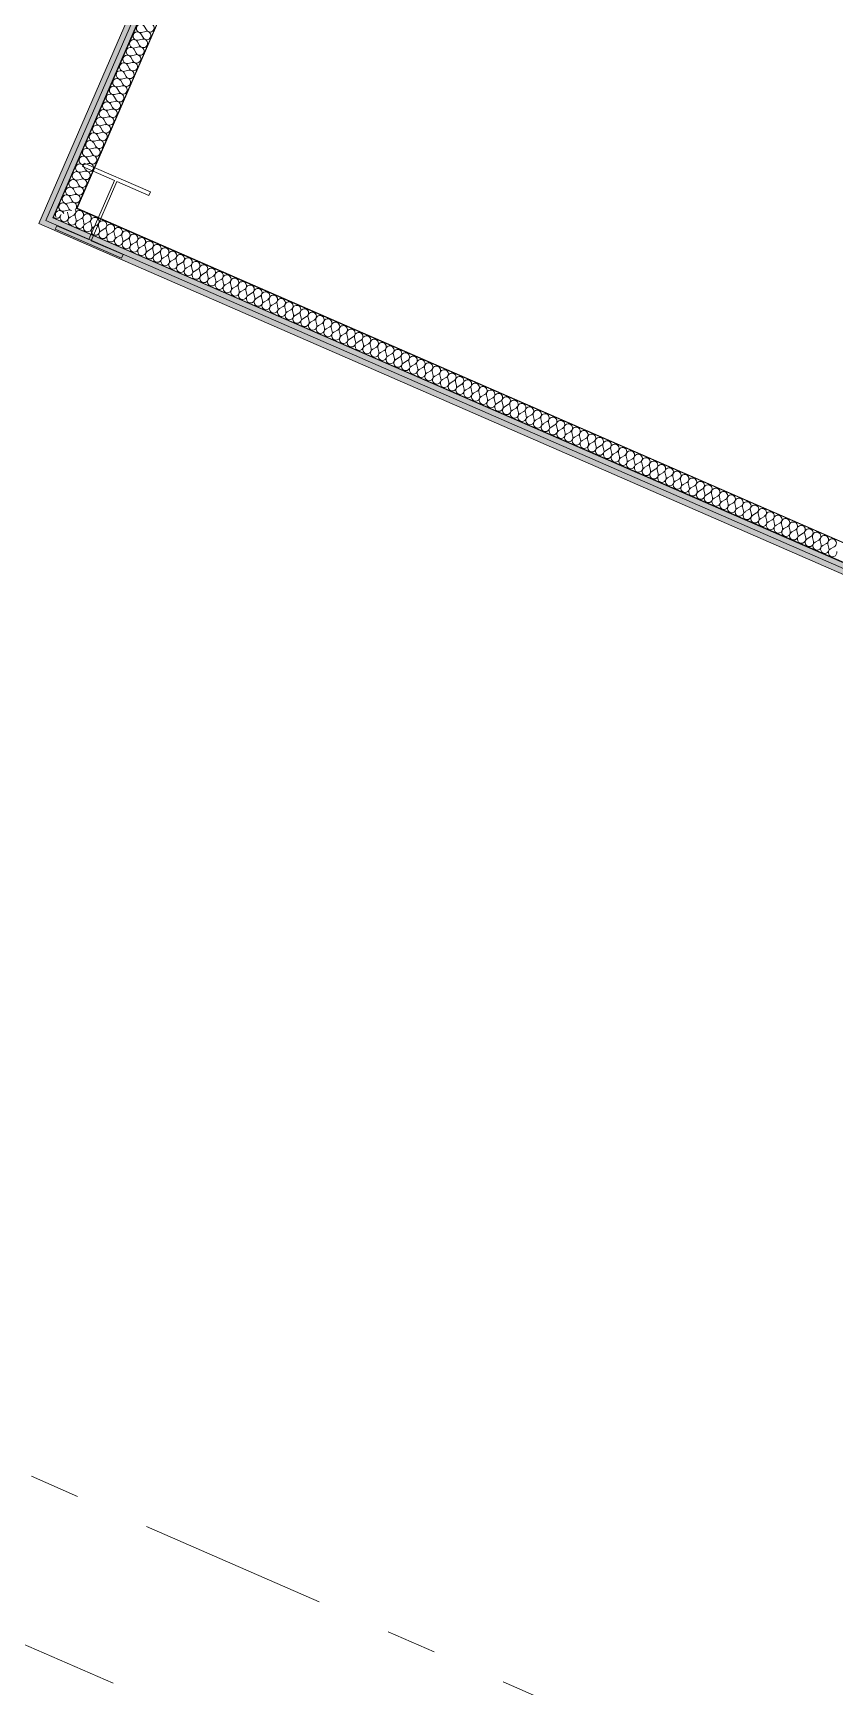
# Model space of a CAD drawing. Header units: millimetres. Extents: x -50172 to 90294, y -80883 to 25069.
# Drawn here: x -28836 to -26581, y -36254 to -31605 of the extents above; entities that cross this region are included whole.
import ezdxf
from ezdxf.enums import TextEntityAlignment as Align

# ---------------------------------------------------------------- set-up
doc = ezdxf.new("R2010")
doc.units = ezdxf.units.MM
doc.header["$MEASUREMENT"] = 0
doc.linetypes.add('Dashed', pattern=[564.444447, 282.222223, -282.222223])
doc.linetypes.add('Double Dashed', pattern=[1093.611073, 529.166651, -211.666656, 141.111112, -211.666656])
for name, color, linetype in [('A-25-M_Wall_Int', 7, 'Continuous'), ('COLUMN.IFC Import', 7, 'Continuous'), ('New_A-15-MG_Structural_Grid_Phase_2', 7, 'Continuous')]:
    doc.layers.add(name, color=color, linetype=linetype)
for name, color, linetype, lineweight in [('A-25-M_Wall_Int_Pen_No__1', 7, 'Continuous', 13), ('COLUMN.IFC Import_Pen_No__2', 8, 'Continuous', 15), ('New_A-95-P_Drawing_Pen_No__1', 7, 'Continuous', 13)]:
    doc.layers.add(name, color=color, linetype=linetype, lineweight=lineweight)
doc.layers.add('A-25-M_Wall_Int_Pen_No__107', color=7, linetype='Continuous', lineweight=15, true_color=0xa6a6a6)
doc.layers.add('New_A-15-MG_Structural_Grid_Phase_2_Pen_No__222', color=7, linetype='Continuous', lineweight=13, true_color=0x65af33)
doc.styles.add('GENERATED_STYLE_4', font='')
doc.styles.get('GENERATED_STYLE_4').set_extended_font_data('Swis721 BT')

# ---------------------------------------------------------------- blocks, each defined once
blk = doc.blocks.new('*X662')
at = {"layer": 'A-25-M_Wall_Int_Pen_No__107', "linetype": 'Continuous'}
for p, q in [((-28736.3, -32120.3), (-28739, -32108.7)), ((-28731.9, -32122.2), (-28721.5, -32116.3)), ((-28714.4, -32129.8), (-28717.2, -32118.2)), ((-28710.1, -32131.7), (-28699.7, -32125.8)), ((-28692.6, -32139.3), (-28695.3, -32127.7)), ((-28688.2, -32141.2), (-28677.9, -32135.3)), ((-28670.8, -32148.8), (-28673.5, -32137.2)), ((-28666.4, -32150.7), (-28656.1, -32144.9)), ((-28649, -32158.4), (-28651.7, -32146.8)), ((-28644.6, -32160.3), (-28634.2, -32154.4)), ((-28627.1, -32167.9), (-28629.9, -32156.3)), ((-28622.8, -32169.8), (-28612.4, -32163.9)), ((-28605.3, -32177.4), (-28608, -32165.8)), ((-28600.9, -32179.3), (-28590.6, -32173.4)), ((-28583.5, -32186.9), (-28586.2, -32175.3)), ((-28579.1, -32188.8), (-28568.8, -32182.9)), ((-28561.7, -32196.4), (-28564.4, -32184.8)), ((-28557.3, -32198.3), (-28546.9, -32192.4)), ((-28539.8, -32205.9), (-28542.6, -32194.4)), ((-28535.5, -32207.8), (-28525.1, -32202)), ((-28518, -32215.5), (-28520.7, -32203.9)), ((-28513.6, -32217.4), (-28503.3, -32211.5)), ((-28496.2, -32225), (-28498.9, -32213.4)), ((-28491.8, -32226.9), (-28481.5, -32221)), ((-28474.4, -32234.5), (-28477.1, -32222.9)), ((-28470, -32236.4), (-28459.6, -32230.5)), ((-28452.5, -32244), (-28455.3, -32232.4)), ((-28448.2, -32245.9), (-28437.8, -32240)), ((-28430.7, -32253.5), (-28433.4, -32241.9)), ((-28426.3, -32255.4), (-28416, -32249.5)), ((-28408.9, -32263), (-28411.6, -32251.5)), ((-28404.5, -32264.9), (-28394.2, -32259.1)), ((-28387.1, -32272.6), (-28389.8, -32261)), ((-28382.7, -32274.5), (-28372.3, -32268.6)), ((-28365.2, -32282.1), (-28368, -32270.5)), ((-28360.9, -32284), (-28350.5, -32278.1)), ((-28343.4, -32291.6), (-28346.1, -32280)), ((-28339, -32293.5), (-28328.7, -32287.6)), ((-28321.6, -32301.1), (-28324.3, -32289.5)), ((-28317.2, -32303), (-28306.9, -32297.1)), ((-28299.8, -32310.6), (-28302.5, -32299)), ((-28295.4, -32312.5), (-28285, -32306.6)), ((-28277.9, -32320.1), (-28280.7, -32308.6)), ((-28273.6, -32322), (-28263.2, -32316.2)), ((-28256.1, -32329.7), (-28258.9, -32318.1)), ((-28251.7, -32331.6), (-28241.4, -32325.7)), ((-28234.3, -32339.2), (-28237, -32327.6)), ((-28229.9, -32341.1), (-28219.6, -32335.2)), ((-28212.5, -32348.7), (-28215.2, -32337.1)), ((-28208.1, -32350.6), (-28197.7, -32344.7)), ((-28190.6, -32358.2), (-28193.4, -32346.6)), ((-28186.3, -32360.1), (-28175.9, -32354.2)), ((-28168.8, -32367.7), (-28171.6, -32356.1)), ((-28164.4, -32369.6), (-28154.1, -32363.7)), ((-28147, -32377.2), (-28149.7, -32365.7)), ((-28142.6, -32379.1), (-28132.3, -32373.3)), ((-28125.2, -32386.8), (-28127.9, -32375.2)), ((-28120.8, -32388.7), (-28110.4, -32382.8)), ((-28103.3, -32396.3), (-28106.1, -32384.7)), ((-28099, -32398.2), (-28088.6, -32392.3)), ((-28081.5, -32405.8), (-28084.3, -32394.2)), ((-28077.1, -32407.7), (-28066.8, -32401.8)), ((-28059.7, -32415.3), (-28062.4, -32403.7)), ((-28055.3, -32417.2), (-28045, -32411.3)), ((-28037.9, -32424.8), (-28040.6, -32413.2)), ((-28033.5, -32426.7), (-28023.1, -32420.8)), ((-28016, -32434.3), (-28018.8, -32422.8)), ((-28011.7, -32436.2), (-28001.3, -32430.4)), ((-27994.2, -32443.9), (-27997, -32432.3)), ((-27989.8, -32445.8), (-27979.5, -32439.9)), ((-27972.4, -32453.4), (-27975.1, -32441.8)), ((-27968, -32455.3), (-27957.7, -32449.4)), ((-27950.6, -32462.9), (-27953.3, -32451.3)), ((-27946.2, -32464.8), (-27935.8, -32458.9)), ((-27928.7, -32472.4), (-27931.5, -32460.8)), ((-27924.4, -32474.3), (-27914, -32468.4)), ((-27906.9, -32481.9), (-27909.7, -32470.3)), ((-27902.5, -32483.8), (-27892.2, -32477.9)), ((-27885.1, -32491.4), (-27887.8, -32479.9)), ((-27880.7, -32493.3), (-27870.4, -32487.5)), ((-27863.3, -32501), (-27866, -32489.4)), ((-27858.9, -32502.9), (-27848.5, -32497)), ((-27841.4, -32510.5), (-27844.2, -32498.9)), ((-27837.1, -32512.4), (-27826.7, -32506.5)), ((-27819.6, -32520), (-27822.4, -32508.4)), ((-27815.2, -32521.9), (-27804.9, -32516)), ((-27797.8, -32529.5), (-27800.5, -32517.9)), ((-27793.4, -32531.4), (-27783.1, -32525.5)), ((-27776, -32539), (-27778.7, -32527.4)), ((-27771.6, -32540.9), (-27761.2, -32535)), ((-27754.1, -32548.5), (-27756.9, -32537)), ((-27749.8, -32550.4), (-27739.4, -32544.6)), ((-27732.3, -32558.1), (-27735.1, -32546.5)), ((-27727.9, -32560), (-27717.6, -32554.1)), ((-27710.5, -32567.6), (-27713.2, -32556)), ((-27706.1, -32569.5), (-27695.8, -32563.6)), ((-27688.7, -32577.1), (-27691.4, -32565.5)), ((-27684.3, -32579), (-27673.9, -32573.1)), ((-27666.8, -32586.6), (-27669.6, -32575)), ((-27662.5, -32588.5), (-27652.1, -32582.6)), ((-27645, -32596.1), (-27647.8, -32584.5)), ((-27640.6, -32598), (-27630.3, -32592.1)), ((-27623.2, -32605.6), (-27625.9, -32594.1)), ((-27618.8, -32607.5), (-27608.5, -32601.7)), ((-27601.4, -32615.2), (-27604.1, -32603.6)), ((-27597, -32617.1), (-27586.6, -32611.2)), ((-27579.5, -32624.7), (-27582.3, -32613.1)), ((-27575.2, -32626.6), (-27564.8, -32620.7)), ((-27557.7, -32634.2), (-27560.5, -32622.6)), ((-27553.3, -32636.1), (-27543, -32630.2)), ((-27535.9, -32643.7), (-27538.6, -32632.1)), ((-27531.5, -32645.6), (-27521.2, -32639.7)), ((-27514.1, -32653.2), (-27516.8, -32641.6)), ((-27509.7, -32655.1), (-27499.3, -32649.2)), ((-27492.2, -32662.7), (-27495, -32651.2)), ((-27487.9, -32664.6), (-27477.5, -32658.8)), ((-27470.4, -32672.3), (-27473.2, -32660.7)), ((-27466, -32674.2), (-27455.7, -32668.3)), ((-27448.6, -32681.8), (-27451.3, -32670.2)), ((-27444.2, -32683.7), (-27433.9, -32677.8)), ((-27426.8, -32691.3), (-27429.5, -32679.7)), ((-27422.4, -32693.2), (-27412, -32687.3)), ((-27404.9, -32700.8), (-27407.7, -32689.2)), ((-27400.6, -32702.7), (-27390.2, -32696.8)), ((-27383.1, -32710.3), (-27385.9, -32698.7)), ((-27378.7, -32712.2), (-27368.4, -32706.4)), ((-27361.3, -32719.8), (-27364, -32708.3)), ((-27356.9, -32721.7), (-27346.6, -32715.9)), ((-27339.5, -32729.4), (-27342.2, -32717.8)), ((-27335.1, -32731.3), (-27324.7, -32725.4)), ((-27317.6, -32738.9), (-27320.4, -32727.3)), ((-27313.3, -32740.8), (-27302.9, -32734.9)), ((-27295.8, -32748.4), (-27298.6, -32736.8)), ((-27291.4, -32750.3), (-27281.1, -32744.4)), ((-27274, -32757.9), (-27276.7, -32746.3)), ((-27269.6, -32759.8), (-27259.3, -32753.9)), ((-27252.2, -32767.4), (-27254.9, -32755.8)), ((-27247.8, -32769.3), (-27237.4, -32763.5)), ((-27230.3, -32776.9), (-27233.1, -32765.4)), ((-27226, -32778.8), (-27215.6, -32773)), ((-27208.5, -32786.5), (-27211.3, -32774.9)), ((-27204.2, -32788.4), (-27193.8, -32782.5)), ((-27186.7, -32796), (-27189.4, -32784.4)), ((-27182.3, -32797.9), (-27172, -32792)), ((-27164.9, -32805.5), (-27167.6, -32793.9)), ((-27160.5, -32807.4), (-27150.1, -32801.5)), ((-27143, -32815), (-27145.8, -32803.4)), ((-27138.7, -32816.9), (-27128.3, -32811)), ((-27121.2, -32824.5), (-27124, -32812.9)), ((-27116.9, -32826.4), (-27106.5, -32820.6)), ((-27099.4, -32834), (-27102.1, -32822.5)), ((-27095, -32835.9), (-27084.7, -32830.1)), ((-27077.6, -32843.6), (-27080.3, -32832)), ((-27073.2, -32845.5), (-27062.8, -32839.6)), ((-27055.7, -32853.1), (-27058.5, -32841.5)), ((-27051.4, -32855), (-27041, -32849.1)), ((-27033.9, -32862.6), (-27036.7, -32851)), ((-27029.6, -32864.5), (-27019.2, -32858.6)), ((-27012.1, -32872.1), (-27014.8, -32860.5)), ((-27007.7, -32874), (-26997.4, -32868.1)), ((-26990.3, -32881.6), (-26993, -32870)), ((-26985.9, -32883.5), (-26975.5, -32877.7)), ((-26968.4, -32891.1), (-26971.2, -32879.6)), ((-26964.1, -32893), (-26953.7, -32887.2)), ((-26946.6, -32900.7), (-26949.4, -32889.1)), ((-26942.3, -32902.6), (-26931.9, -32896.7)), ((-26924.8, -32910.2), (-26927.5, -32898.6)), ((-26920.4, -32912.1), (-26910.1, -32906.2)), ((-26903, -32919.7), (-26905.7, -32908.1)), ((-26898.6, -32921.6), (-26888.2, -32915.7)), ((-26881.1, -32929.2), (-26883.9, -32917.6)), ((-26876.8, -32931.1), (-26866.4, -32925.2)), ((-26859.3, -32938.7), (-26862.1, -32927.1)), ((-26855, -32940.6), (-26844.6, -32934.8)), ((-26837.5, -32948.2), (-26840.2, -32936.7)), ((-26833.1, -32950.1), (-26822.8, -32944.3)), ((-26815.7, -32957.8), (-26818.4, -32946.2)), ((-26811.3, -32959.7), (-26800.9, -32953.8)), ((-26793.8, -32967.3), (-26796.6, -32955.7)), ((-26789.5, -32969.2), (-26779.1, -32963.3)), ((-26772, -32976.8), (-26774.8, -32965.2)), ((-26767.7, -32978.7), (-26757.3, -32972.8)), ((-26750.2, -32986.3), (-26752.9, -32974.7)), ((-26745.8, -32988.2), (-26735.5, -32982.3)), ((-26728.4, -32995.8), (-26731.1, -32984.2)), ((-26724, -32997.7), (-26713.6, -32991.9)), ((-26706.5, -33005.3), (-26709.3, -32993.8)), ((-26702.2, -33007.2), (-26691.8, -33001.4)), ((-26684.7, -33014.9), (-26687.5, -33003.3)), ((-26680.4, -33016.8), (-26670, -33010.9)), ((-26662.9, -33024.4), (-26665.6, -33012.8)), ((-26658.5, -33026.3), (-26648.2, -33020.4)), ((-26641.1, -33033.9), (-26643.8, -33022.3)), ((-26636.7, -33035.8), (-26626.3, -33029.9)), ((-26619.2, -33043.4), (-26622, -33031.8)), ((-26614.9, -33045.3), (-26604.5, -33039.4)), ((-26597.4, -33052.9), (-26600.2, -33041.3)), ((-26593.1, -33054.8), (-26582.7, -33049))]:
    blk.add_line(p, q, dxfattribs=at)
for centre, start, end in [((-28769.7, -32113.5), 232.265, 350.6899), ((-28747.8, -32123), 136.8859, 13.3103), ((-28727.4, -32106), 190.0845, 193.3103), ((-28726, -32132.5), 119.5705, 13.3103), ((-28727.4, -32106), 299.5705, 32.8705), ((-28705.6, -32115.5), 66.4404, 193.3103), ((-28705.6, -32115.5), 299.5705, 66.4404), ((-28683.8, -32125), 66.4404, 193.3103), ((-28683.8, -32125), 299.5705, 66.4404), ((-28661.9, -32134.5), 66.4404, 193.3103), ((-28661.9, -32134.5), 299.5705, 66.4404), ((-28704.2, -32142.1), 119.5705, 13.3103), ((-28682.4, -32151.6), 119.5705, 13.3103), ((-28660.5, -32161.1), 119.5705, 13.3103), ((-28640.1, -32144), 66.4404, 193.3103), ((-28638.7, -32170.6), 119.5705, 13.3103), ((-28640.1, -32144), 299.5705, 66.4404), ((-28618.3, -32153.5), 66.4404, 193.3103), ((-28616.9, -32180.1), 119.5705, 13.3103), ((-28618.3, -32153.5), 299.5705, 66.4404), ((-28596.5, -32163.1), 66.4404, 193.3103), ((-28596.5, -32163.1), 299.5705, 66.4404), ((-28574.6, -32172.6), 66.4404, 193.3103), ((-28574.6, -32172.6), 299.5705, 66.4404), ((-28552.8, -32182.1), 66.4404, 193.3103), ((-28552.8, -32182.1), 299.5705, 66.4404), ((-28595.1, -32189.6), 119.5705, 13.3103), ((-28573.2, -32199.2), 119.5705, 13.3103), ((-28551.4, -32208.7), 119.5705, 13.3103), ((-28531, -32191.6), 66.4404, 193.3103), ((-28529.6, -32218.2), 119.5705, 13.3103), ((-28531, -32191.6), 299.5705, 66.4404), ((-28509.2, -32201.1), 66.4404, 193.3103), ((-28507.8, -32227.7), 119.5705, 13.3103), ((-28509.2, -32201.1), 299.5705, 66.4404), ((-28487.3, -32210.6), 66.4404, 193.3103), ((-28487.3, -32210.6), 299.5705, 66.4404), ((-28465.5, -32220.2), 66.4404, 193.3103), ((-28465.5, -32220.2), 299.5705, 66.4404), ((-28443.7, -32229.7), 66.4404, 193.3103), ((-28443.7, -32229.7), 299.5705, 66.4404), ((-28485.9, -32237.2), 119.5705, 13.3103), ((-28464.1, -32246.7), 119.5705, 13.3103), ((-28442.3, -32256.3), 119.5705, 13.3103), ((-28421.9, -32239.2), 66.4404, 193.3103), ((-28420.5, -32265.8), 119.5705, 13.3103), ((-28421.9, -32239.2), 299.5705, 66.4404), ((-28400, -32248.7), 66.4404, 193.3103), ((-28398.6, -32275.3), 119.5705, 13.3103), ((-28400, -32248.7), 299.5705, 66.4404), ((-28378.2, -32258.2), 66.4404, 193.3103), ((-28378.2, -32258.2), 299.5705, 66.4404), ((-28356.4, -32267.7), 66.4404, 193.3103), ((-28356.4, -32267.7), 299.5705, 66.4404), ((-28334.6, -32277.3), 66.4404, 193.3103), ((-28334.6, -32277.3), 299.5705, 66.4404), ((-28376.8, -32284.8), 119.5705, 13.3103), ((-28355, -32294.3), 119.5705, 13.3103), ((-28333.2, -32303.8), 119.5705, 13.3103), ((-28312.7, -32286.8), 66.4404, 193.3103), ((-28311.3, -32313.4), 119.5705, 13.3103), ((-28312.7, -32286.8), 299.5705, 66.4404), ((-28290.9, -32296.3), 66.4404, 193.3103), ((-28289.5, -32322.9), 119.5705, 13.3103), ((-28290.9, -32296.3), 299.5705, 66.4404), ((-28269.1, -32305.8), 66.4404, 193.3103), ((-28269.1, -32305.8), 299.5705, 66.4404), ((-28247.3, -32315.3), 66.4404, 193.3103), ((-28247.3, -32315.3), 299.5705, 66.4404), ((-28225.4, -32324.8), 66.4404, 193.3103), ((-28225.4, -32324.8), 299.5705, 66.4404), ((-28267.7, -32332.4), 119.5705, 13.3103), ((-28245.9, -32341.9), 119.5705, 13.3103), ((-28224, -32351.4), 119.5705, 13.3103), ((-28203.6, -32334.4), 66.4404, 193.3103), ((-28202.2, -32360.9), 119.5705, 13.3103), ((-28203.6, -32334.4), 299.5705, 66.4404), ((-28181.8, -32343.9), 66.4404, 193.3103), ((-28180.4, -32370.5), 119.5705, 13.3103), ((-28181.8, -32343.9), 299.5705, 66.4404), ((-28160, -32353.4), 66.4404, 193.3103), ((-28160, -32353.4), 299.5705, 66.4404), ((-28138.1, -32362.9), 66.4404, 193.3103), ((-28138.1, -32362.9), 299.5705, 66.4404), ((-28116.3, -32372.4), 66.4404, 193.3103), ((-28158.6, -32380), 119.5705, 13.3103), ((-28136.7, -32389.5), 119.5705, 13.3103), ((-28114.9, -32399), 119.5705, 13.3103), ((-28116.3, -32372.4), 299.5705, 66.4404), ((-28094.5, -32381.9), 66.4404, 193.3103), ((-28093.1, -32408.5), 119.5705, 13.3103), ((-28094.5, -32381.9), 299.5705, 66.4404), ((-28072.7, -32391.5), 66.4404, 193.3103), ((-28071.3, -32418), 119.5705, 13.3103), ((-28072.7, -32391.5), 299.5705, 66.4404), ((-28050.8, -32401), 66.4404, 193.3103), ((-28050.8, -32401), 299.5705, 66.4404), ((-28029, -32410.5), 66.4404, 193.3103), ((-28029, -32410.5), 299.5705, 66.4404), ((-28049.4, -32427.6), 119.5705, 13.3103), ((-28027.6, -32437.1), 119.5705, 13.3103), ((-28007.2, -32420), 66.4404, 193.3103), ((-28005.8, -32446.6), 119.5705, 13.3103), ((-28007.2, -32420), 299.5705, 66.4404), ((-27985.4, -32429.5), 66.4404, 193.3103), ((-27984, -32456.1), 119.5705, 13.3103), ((-27985.4, -32429.5), 299.5705, 66.4404), ((-27963.5, -32439), 66.4404, 193.3103), ((-27963.5, -32439), 299.5705, 66.4404), ((-27941.7, -32448.6), 66.4404, 193.3103), ((-27941.7, -32448.6), 299.5705, 66.4404), ((-27919.9, -32458.1), 66.4404, 193.3103), ((-27919.9, -32458.1), 299.5705, 66.4404), ((-27962.1, -32465.6), 119.5705, 13.3103), ((-27940.3, -32475.1), 119.5705, 13.3103), ((-27918.5, -32484.7), 119.5705, 13.3103), ((-27898.1, -32467.6), 66.4404, 193.3103), ((-27896.7, -32494.2), 119.5705, 13.3103), ((-27898.1, -32467.6), 299.5705, 66.4404), ((-27876.2, -32477.1), 66.4404, 193.3103), ((-27874.8, -32503.7), 119.5705, 13.3103), ((-27876.2, -32477.1), 299.5705, 66.4404), ((-27854.4, -32486.6), 66.4404, 193.3103), ((-27854.4, -32486.6), 299.5705, 66.4404), ((-27832.6, -32496.1), 66.4404, 193.3103), ((-27832.6, -32496.1), 299.5705, 66.4404), ((-27810.8, -32505.7), 66.4404, 193.3103), ((-27810.8, -32505.7), 299.5705, 66.4404), ((-27853, -32513.2), 119.5705, 13.3103), ((-27831.2, -32522.7), 119.5705, 13.3103), ((-27809.4, -32532.2), 119.5705, 13.3103), ((-27788.9, -32515.2), 66.4404, 193.3103), ((-27787.5, -32541.8), 119.5705, 13.3103), ((-27788.9, -32515.2), 299.5705, 66.4404), ((-27767.1, -32524.7), 66.4404, 193.3103), ((-27765.7, -32551.3), 119.5705, 13.3103), ((-27767.1, -32524.7), 299.5705, 66.4404), ((-27745.3, -32534.2), 66.4404, 193.3103), ((-27745.3, -32534.2), 299.5705, 66.4404), ((-27723.5, -32543.7), 66.4404, 193.3103), ((-27723.5, -32543.7), 299.5705, 66.4404), ((-27701.6, -32553.2), 66.4404, 193.3103), ((-27701.6, -32553.2), 299.5705, 66.4404), ((-27743.9, -32560.8), 119.5705, 13.3103), ((-27722.1, -32570.3), 119.5705, 13.3103), ((-27700.2, -32579.8), 119.5705, 13.3103), ((-27679.8, -32562.8), 66.4404, 193.3103), ((-27678.4, -32589.3), 119.5705, 13.3103), ((-27679.8, -32562.8), 299.5705, 66.4404), ((-27658, -32572.3), 66.4404, 193.3103), ((-27656.6, -32598.9), 119.5705, 13.3103), ((-27658, -32572.3), 299.5705, 66.4404), ((-27636.2, -32581.8), 66.4404, 193.3103), ((-27636.2, -32581.8), 299.5705, 66.4404), ((-27614.3, -32591.3), 66.4404, 193.3103), ((-27614.3, -32591.3), 299.5705, 66.4404), ((-27592.5, -32600.8), 66.4404, 193.3103), ((-27592.5, -32600.8), 299.5705, 66.4404), ((-27634.8, -32608.4), 119.5705, 13.3103), ((-27612.9, -32617.9), 119.5705, 13.3103), ((-27591.1, -32627.4), 119.5705, 13.3103), ((-27570.7, -32610.3), 66.4404, 193.3103), ((-27569.3, -32636.9), 119.5705, 13.3103), ((-27570.7, -32610.3), 299.5705, 66.4404), ((-27548.9, -32619.9), 66.4404, 193.3103), ((-27547.5, -32646.4), 119.5705, 13.3103), ((-27548.9, -32619.9), 299.5705, 66.4404), ((-27527, -32629.4), 66.4404, 193.3103), ((-27527, -32629.4), 299.5705, 66.4404), ((-27505.2, -32638.9), 66.4404, 193.3103), ((-27505.2, -32638.9), 299.5705, 66.4404), ((-27483.4, -32648.4), 66.4404, 193.3103), ((-27483.4, -32648.4), 299.5705, 66.4404), ((-27525.6, -32656), 119.5705, 13.3103), ((-27503.8, -32665.5), 119.5705, 13.3103), ((-27482, -32675), 119.5705, 13.3103), ((-27461.6, -32657.9), 66.4404, 193.3103), ((-27460.2, -32684.5), 119.5705, 13.3103), ((-27461.6, -32657.9), 299.5705, 66.4404), ((-27439.7, -32667.4), 66.4404, 193.3103), ((-27438.3, -32694), 119.5705, 13.3103), ((-27439.7, -32667.4), 299.5705, 66.4404), ((-27417.9, -32677), 66.4404, 193.3103), ((-27417.9, -32677), 299.5705, 66.4404), ((-27396.1, -32686.5), 66.4404, 193.3103), ((-27396.1, -32686.5), 299.5705, 66.4404), ((-27374.3, -32696), 66.4404, 193.3103), ((-27374.3, -32696), 299.5705, 66.4404), ((-27416.5, -32703.5), 119.5705, 13.3103), ((-27394.7, -32713.1), 119.5705, 13.3103), ((-27372.9, -32722.6), 119.5705, 13.3103), ((-27352.4, -32705.5), 66.4404, 193.3103), ((-27351, -32732.1), 119.5705, 13.3103), ((-27352.4, -32705.5), 299.5705, 66.4404), ((-27330.6, -32715), 66.4404, 193.3103), ((-27329.2, -32741.6), 119.5705, 13.3103), ((-27330.6, -32715), 299.5705, 66.4404), ((-27308.8, -32724.5), 66.4404, 193.3103), ((-27308.8, -32724.5), 299.5705, 66.4404), ((-27287, -32734.1), 66.4404, 193.3103), ((-27287, -32734.1), 299.5705, 66.4404), ((-27265.1, -32743.6), 66.4404, 193.3103), ((-27265.1, -32743.6), 299.5705, 66.4404), ((-27307.4, -32751.1), 119.5705, 13.3103), ((-27285.6, -32760.6), 119.5705, 13.3103), ((-27263.8, -32770.2), 119.5705, 13.3103), ((-27243.3, -32753.1), 66.4404, 193.3103), ((-27241.9, -32779.7), 119.5705, 13.3103), ((-27243.3, -32753.1), 299.5705, 66.4404), ((-27221.5, -32762.6), 66.4404, 193.3103), ((-27220.1, -32789.2), 119.5705, 13.3103), ((-27221.5, -32762.6), 299.5705, 66.4404), ((-27199.7, -32772.1), 66.4404, 193.3103), ((-27199.7, -32772.1), 299.5705, 66.4404), ((-27177.8, -32781.6), 66.4404, 193.3103), ((-27177.8, -32781.6), 299.5705, 66.4404), ((-27156, -32791.2), 66.4404, 193.3103), ((-27198.3, -32798.7), 119.5705, 13.3103), ((-27176.5, -32808.2), 119.5705, 13.3103), ((-27154.6, -32817.7), 119.5705, 13.3103), ((-27156, -32791.2), 299.5705, 66.4404), ((-27134.2, -32800.7), 66.4404, 193.3103), ((-27132.8, -32827.3), 119.5705, 13.3103), ((-27134.2, -32800.7), 299.5705, 66.4404), ((-27112.4, -32810.2), 66.4404, 193.3103), ((-27112.4, -32810.2), 299.5705, 66.4404), ((-27090.5, -32819.7), 66.4404, 193.3103), ((-27090.5, -32819.7), 299.5705, 66.4404), ((-27068.7, -32829.2), 66.4404, 193.3103), ((-27068.7, -32829.2), 299.5705, 66.4404), ((-27111, -32836.8), 119.5705, 13.3103), ((-27089.2, -32846.3), 119.5705, 13.3103), ((-27067.3, -32855.8), 119.5705, 13.3103), ((-27046.9, -32838.7), 66.4404, 193.3103), ((-27045.5, -32865.3), 119.5705, 13.3103), ((-27046.9, -32838.7), 299.5705, 66.4404), ((-27025.1, -32848.3), 66.4404, 193.3103), ((-27023.7, -32874.8), 119.5705, 13.3103), ((-27025.1, -32848.3), 299.5705, 66.4404), ((-27003.2, -32857.8), 66.4404, 193.3103), ((-27003.2, -32857.8), 299.5705, 66.4404), ((-26981.4, -32867.3), 66.4404, 193.3103), ((-26981.4, -32867.3), 299.5705, 66.4404), ((-26959.6, -32876.8), 66.4404, 193.3103), ((-26959.6, -32876.8), 299.5705, 66.4404), ((-27001.9, -32884.4), 119.5705, 13.3103), ((-26980, -32893.9), 119.5705, 13.3103), ((-26958.2, -32903.4), 119.5705, 13.3103), ((-26937.8, -32886.3), 66.4404, 193.3103), ((-26936.4, -32912.9), 119.5705, 13.3103), ((-26937.8, -32886.3), 299.5705, 66.4404), ((-26915.9, -32895.8), 66.4404, 193.3103), ((-26914.6, -32922.4), 119.5705, 13.3103), ((-26915.9, -32895.8), 299.5705, 66.4404), ((-26894.1, -32905.4), 66.4404, 193.3103), ((-26894.1, -32905.4), 299.5705, 66.4404), ((-26872.3, -32914.9), 66.4404, 193.3103), ((-26872.3, -32914.9), 299.5705, 66.4404), ((-26850.5, -32924.4), 66.4404, 193.3103), ((-26850.5, -32924.4), 299.5705, 66.4404), ((-26892.7, -32931.9), 119.5705, 13.3103), ((-26870.9, -32941.5), 119.5705, 13.3103), ((-26849.1, -32951), 119.5705, 13.3103), ((-26828.6, -32933.9), 66.4404, 193.3103), ((-26827.3, -32960.5), 119.5705, 13.3103), ((-26828.6, -32933.9), 299.5705, 66.4404), ((-26806.8, -32943.4), 66.4404, 193.3103), ((-26805.4, -32970), 119.5705, 13.3103), ((-26806.8, -32943.4), 299.5705, 66.4404), ((-26785, -32952.9), 66.4404, 193.3103), ((-26785, -32952.9), 299.5705, 66.4404), ((-26763.2, -32962.5), 66.4404, 193.3103), ((-26763.2, -32962.5), 299.5705, 66.4404), ((-26741.3, -32972), 66.4404, 193.3103), ((-26741.3, -32972), 299.5705, 66.4404), ((-26783.6, -32979.5), 119.5705, 13.3103), ((-26761.8, -32989), 119.5705, 13.3103), ((-26740, -32998.6), 119.5705, 13.3103), ((-26719.5, -32981.5), 66.4404, 193.3103), ((-26718.1, -33008.1), 119.5705, 13.3103), ((-26719.5, -32981.5), 299.5705, 66.4404), ((-26697.7, -32991), 66.4404, 193.3103), ((-26696.3, -33017.6), 119.5705, 13.3103), ((-26697.7, -32991), 299.5705, 66.4404), ((-26675.9, -33000.5), 66.4404, 193.3103), ((-26675.9, -33000.5), 299.5705, 66.4404), ((-26654, -33010), 66.4404, 193.3103), ((-26654, -33010), 299.5705, 66.4404), ((-26632.2, -33019.6), 66.4404, 193.3103), ((-26632.2, -33019.6), 299.5705, 66.4404), ((-26674.5, -33027.1), 119.5705, 13.3103), ((-26652.7, -33036.6), 119.5705, 13.3103), ((-26630.8, -33046.1), 119.5705, 13.3103), ((-26610.4, -33029.1), 66.4404, 193.3103), ((-26609, -33055.7), 119.5705, 13.3103), ((-26610.4, -33029.1), 299.5705, 66.4404), ((-26588.6, -33038.6), 66.4404, 193.3103), ((-26587.2, -33065.2), 119.5705, 13.3103), ((-26588.6, -33038.6), 299.5705, 66.4404)]:
    blk.add_arc(centre, 11.9, start, end, dxfattribs=at)
blk = doc.blocks.new('Wall_209_1', base_point=(-28787.1, -32064.6))
at = {"layer": 'A-25-M_Wall_Int_Pen_No__107', "linetype": 'Continuous'}
for points in [[(-28800, -32132), (-23708.5, -34352.2), (-23716.3, -34332.4), (-28780.3, -32124.2)], [(-28819.8, -32139.8), (-23700.8, -34371.9), (-23708.5, -34352.2), (-28800, -32132)]]:
    blk.add_hatch(color=256, dxfattribs=at).paths.add_polyline_path(points)
at = {"layer": 'A-25-M_Wall_Int_Pen_No__107', "linetype": 'Continuous', "lineweight": 0, "true_color": 0x535353}
for points in [[(-28780.3, -32124.2), (-23716.3, -34332.4), (-23716.8, -34331.1), (-28779, -32123.7)], [(-28713.2, -32097.9), (-23742.6, -34265.3), (-23743.2, -34264), (-28711.9, -32097.3)]]:
    blk.add_hatch(color=251, dxfattribs=at).paths.add_polyline_path(points)
at = {"layer": 'A-25-M_Wall_Int_Pen_No__1', "linetype": 'Continuous'}
for p, q in [((-28780.3, -32124.2), (-23716.3, -34332.4)), ((-28779, -32123.7), (-23716.8, -34331.1)), ((-28713.2, -32097.9), (-23742.6, -34265.3)), ((-28800, -32132), (-23708.5, -34352.2))]:
    blk.add_line(p, q, dxfattribs=at)
at = {"layer": 'A-25-M_Wall_Int_Pen_No__1', "linetype": 'Continuous', "flags": 128}
for points in [[(-23743.2, -34264), (-28711.9, -32097.3)], [(-28819.8, -32139.8), (-23700.8, -34371.9)]]:
    blk.add_lwpolyline(points, dxfattribs=at)
at = {"layer": 'A-25-M_Wall_Int', "color": 250, "lineweight": 50, "true_color": 0x2a2a2a}
blk.add_blockref('*X662', (0, 0), dxfattribs=at)
blk = doc.blocks.new('*X843')
at = {"layer": 'A-25-M_Wall_Int_Pen_No__107', "linetype": 'Continuous'}
for p, q in [((-28067.5, -30537.1), (-28061.7, -30547.5)), ((-28065.6, -30532.8), (-28062.1, -30531.9)), ((-28086.5, -30580.8), (-28080.6, -30591.2)), ((-28084.6, -30576.5), (-28073, -30573.7)), ((-28077, -30559), (-28071.1, -30569.3)), ((-28075.1, -30554.6), (-28063.6, -30551.9)), ((-28113.1, -30642), (-28101.5, -30639.2)), ((-28105.5, -30624.5), (-28099.6, -30634.8)), ((-28103.6, -30620.1), (-28092, -30617.4)), ((-28096, -30602.7), (-28090.1, -30613)), ((-28094.1, -30598.3), (-28082.5, -30595.5)), ((-28132.1, -30685.6), (-28120.5, -30682.9)), ((-28124.5, -30668.2), (-28118.6, -30678.5)), ((-28122.6, -30663.8), (-28111, -30661)), ((-28115, -30646.3), (-28109.1, -30656.7)), ((-28152.9, -30733.7), (-28147.1, -30744)), ((-28151, -30729.3), (-28139.5, -30726.6)), ((-28143.5, -30711.8), (-28137.6, -30722.2)), ((-28141.6, -30707.5), (-28130, -30704.7)), ((-28134, -30690), (-28128.1, -30700.4)), ((-28171.9, -30777.4), (-28166, -30787.7)), ((-28170, -30773), (-28158.4, -30770.2)), ((-28162.4, -30755.5), (-28156.5, -30765.9)), ((-28160.5, -30751.1), (-28148.9, -30748.4)), ((-28190.9, -30821), (-28185, -30831.4)), ((-28189, -30816.7), (-28177.4, -30813.9)), ((-28181.4, -30799.2), (-28175.5, -30809.5)), ((-28179.5, -30794.8), (-28167.9, -30792.1)), ((-28209.9, -30864.7), (-28204, -30875)), ((-28208, -30860.3), (-28196.4, -30857.6)), ((-28200.4, -30842.9), (-28194.5, -30853.2)), ((-28198.5, -30838.5), (-28186.9, -30835.7)), ((-28228.8, -30908.4), (-28223, -30918.7)), ((-28226.9, -30904), (-28215.4, -30901.3)), ((-28219.4, -30886.5), (-28213.5, -30896.9)), ((-28217.5, -30882.2), (-28205.9, -30879.4)), ((-28247.8, -30952.1), (-28241.9, -30962.4)), ((-28245.9, -30947.7), (-28234.3, -30944.9)), ((-28238.3, -30930.2), (-28232.4, -30940.6)), ((-28236.4, -30925.8), (-28224.9, -30923.1)), ((-28274.4, -31013.2), (-28262.8, -31010.4)), ((-28266.8, -30995.7), (-28260.9, -31006.1)), ((-28264.9, -30991.4), (-28253.3, -30988.6)), ((-28257.3, -30973.9), (-28251.4, -30984.2)), ((-28255.4, -30969.5), (-28243.8, -30966.8)), ((-28293.4, -31056.9), (-28281.8, -31054.1)), ((-28285.8, -31039.4), (-28279.9, -31049.7)), ((-28283.9, -31035), (-28272.3, -31032.3)), ((-28276.3, -31017.6), (-28270.4, -31027.9)), ((-28314.2, -31104.9), (-28308.4, -31115.3)), ((-28312.3, -31100.5), (-28300.8, -31097.8)), ((-28304.8, -31083.1), (-28298.9, -31093.4)), ((-28302.9, -31078.7), (-28291.3, -31076)), ((-28295.3, -31061.2), (-28289.4, -31071.6)), ((-28333.2, -31148.6), (-28327.3, -31158.9)), ((-28331.3, -31144.2), (-28319.7, -31141.5)), ((-28323.7, -31126.7), (-28317.8, -31137.1)), ((-28321.8, -31122.4), (-28310.3, -31119.6)), ((-28352.2, -31192.3), (-28346.3, -31202.6)), ((-28350.3, -31187.9), (-28338.7, -31185.1)), ((-28342.7, -31170.4), (-28336.8, -31180.8)), ((-28340.8, -31166.1), (-28329.2, -31163.3)), ((-28371.2, -31235.9), (-28365.3, -31246.3)), ((-28369.3, -31231.6), (-28357.7, -31228.8)), ((-28361.7, -31214.1), (-28355.8, -31224.4)), ((-28359.8, -31209.7), (-28348.2, -31207)), ((-28390.2, -31279.6), (-28384.3, -31290)), ((-28388.3, -31275.2), (-28376.7, -31272.5)), ((-28380.7, -31257.8), (-28374.8, -31268.1)), ((-28378.8, -31253.4), (-28367.2, -31250.6)), ((-28416.7, -31340.8), (-28405.1, -31338)), ((-28409.1, -31323.3), (-28403.2, -31333.6)), ((-28407.2, -31318.9), (-28395.6, -31316.2)), ((-28399.6, -31301.4), (-28393.8, -31311.8)), ((-28397.7, -31297.1), (-28386.2, -31294.3)), ((-28435.7, -31384.4), (-28424.1, -31381.7)), ((-28428.1, -31367), (-28422.2, -31377.3)), ((-28426.2, -31362.6), (-28414.6, -31359.8)), ((-28418.6, -31345.1), (-28412.7, -31355.5)), ((-28454.7, -31428.1), (-28443.1, -31425.3)), ((-28447.1, -31410.6), (-28441.2, -31421)), ((-28445.2, -31406.3), (-28433.6, -31403.5)), ((-28437.6, -31388.8), (-28431.7, -31399.1)), ((-28475.5, -31476.1), (-28469.7, -31486.5)), ((-28473.6, -31471.8), (-28462.1, -31469)), ((-28466.1, -31454.3), (-28460.2, -31464.7)), ((-28464.2, -31449.9), (-28452.6, -31447.2)), ((-28456.6, -31432.5), (-28450.7, -31442.8)), ((-28494.5, -31519.8), (-28488.6, -31530.2)), ((-28492.6, -31515.5), (-28481, -31512.7)), ((-28485, -31498), (-28479.1, -31508.3)), ((-28483.1, -31493.6), (-28471.6, -31490.9)), ((-28513.5, -31563.5), (-28507.6, -31573.8)), ((-28511.6, -31559.1), (-28500, -31556.4)), ((-28504, -31541.7), (-28498.1, -31552)), ((-28502.1, -31537.3), (-28490.5, -31534.5)), ((-28532.5, -31607.2), (-28526.6, -31617.5)), ((-28530.6, -31602.8), (-28519, -31600)), ((-28523, -31585.3), (-28517.1, -31595.7)), ((-28521.1, -31581), (-28509.5, -31578.2)), ((-28551.5, -31650.8), (-28545.6, -31661.2)), ((-28549.6, -31646.5), (-28538, -31643.7)), ((-28542, -31629), (-28536.1, -31639.4)), ((-28540.1, -31624.6), (-28528.5, -31621.9)), ((-28578, -31712), (-28566.4, -31709.2)), ((-28570.4, -31694.5), (-28564.5, -31704.9)), ((-28568.5, -31690.1), (-28557, -31687.4)), ((-28560.9, -31672.7), (-28555.1, -31683)), ((-28559, -31668.3), (-28547.5, -31665.6)), ((-28597, -31755.7), (-28585.4, -31752.9)), ((-28589.4, -31738.2), (-28583.5, -31748.5)), ((-28587.5, -31733.8), (-28575.9, -31731.1)), ((-28579.9, -31716.4), (-28574, -31726.7)), ((-28616, -31799.3), (-28604.4, -31796.6)), ((-28608.4, -31781.9), (-28602.5, -31792.2)), ((-28606.5, -31777.5), (-28594.9, -31774.7)), ((-28598.9, -31760), (-28593, -31770.4)), ((-28636.9, -31847.4), (-28631, -31857.7)), ((-28635, -31843), (-28623.4, -31840.3)), ((-28627.4, -31825.5), (-28621.5, -31835.9)), ((-28625.5, -31821.2), (-28613.9, -31818.4)), ((-28617.9, -31803.7), (-28612, -31814)), ((-28655.8, -31891.1), (-28649.9, -31901.4)), ((-28653.9, -31886.7), (-28642.3, -31883.9)), ((-28646.3, -31869.2), (-28640.5, -31879.6)), ((-28644.4, -31864.8), (-28632.9, -31862.1)), ((-28674.8, -31934.7), (-28668.9, -31945.1)), ((-28672.9, -31930.4), (-28661.3, -31927.6)), ((-28665.3, -31912.9), (-28659.4, -31923.2)), ((-28663.4, -31908.5), (-28651.8, -31905.8)), ((-28693.8, -31978.4), (-28687.9, -31988.7)), ((-28691.9, -31974), (-28680.3, -31971.3)), ((-28684.3, -31956.6), (-28678.4, -31966.9)), ((-28682.4, -31952.2), (-28670.8, -31949.4)), ((-28712.8, -32022.1), (-28706.9, -32032.4)), ((-28710.9, -32017.7), (-28699.3, -32015)), ((-28703.3, -32000.2), (-28697.4, -32010.6)), ((-28701.4, -31995.9), (-28689.8, -31993.1)), ((-28739.3, -32083.2), (-28727.7, -32080.5)), ((-28731.7, -32065.7), (-28725.8, -32076.1)), ((-28729.8, -32061.4), (-28718.3, -32058.6)), ((-28722.2, -32043.9), (-28716.4, -32054.3)), ((-28720.4, -32039.5), (-28708.8, -32036.8)), ((-28750.7, -32109.4), (-28749.2, -32112)), ((-28748.8, -32105.1), (-28737.2, -32102.3)), ((-28741.2, -32087.6), (-28735.3, -32097.9))]:
    blk.add_line(p, q, dxfattribs=at)
for centre, start, end in [((-28077.9, -30543), 29.6447, 283.3845), ((-28068.4, -30521.2), 102.1259, 283.3845), ((-28051.3, -30541.6), 209.6447, 258.3854), ((-28096.9, -30586.7), 29.6447, 283.3845), ((-28087.4, -30564.9), 29.6447, 283.3845), ((-28070.3, -30585.3), 209.6447, 336.5146), ((-28070.3, -30585.3), 336.5146, 103.3845), ((-28060.8, -30563.4), 209.6447, 336.5146), ((-28060.8, -30563.4), 51.3297, 103.3845), ((-28060.8, -30563.4), 336.5146, 351.6252), ((-28125.3, -30652.2), 29.6447, 283.3845), ((-28115.8, -30630.4), 29.6447, 283.3845), ((-28106.4, -30608.5), 29.6447, 283.3845), ((-28098.8, -30650.8), 336.5146, 103.3845), ((-28089.3, -30629), 209.6447, 336.5146), ((-28089.3, -30629), 336.5146, 103.3845), ((-28079.8, -30607.1), 209.6447, 336.5146), ((-28079.8, -30607.1), 336.5146, 103.3845), ((-28144.3, -30695.9), 29.6447, 283.3845), ((-28134.8, -30674.1), 29.6447, 283.3845), ((-28117.7, -30694.5), 336.5146, 103.3845), ((-28108.2, -30672.6), 209.6447, 336.5146), ((-28108.2, -30672.6), 336.5146, 103.3845), ((-28098.8, -30650.8), 209.6447, 336.5146), ((-28163.3, -30739.6), 29.6447, 283.3845), ((-28153.8, -30717.7), 29.6447, 283.3845), ((-28136.7, -30738.1), 336.5146, 103.3845), ((-28127.2, -30716.3), 209.6447, 336.5146), ((-28127.2, -30716.3), 336.5146, 103.3845), ((-28117.7, -30694.5), 209.6447, 336.5146), ((-28182.3, -30783.2), 29.6447, 283.3845), ((-28172.8, -30761.4), 29.6447, 283.3845), ((-28155.7, -30781.8), 336.5146, 103.3845), ((-28146.2, -30760), 209.6447, 336.5146), ((-28146.2, -30760), 336.5146, 103.3845), ((-28136.7, -30738.1), 209.6447, 336.5146), ((-28201.2, -30826.9), 29.6447, 283.3845), ((-28191.8, -30805.1), 29.6447, 283.3845), ((-28174.7, -30825.5), 336.5146, 103.3845), ((-28165.2, -30803.6), 209.6447, 336.5146), ((-28165.2, -30803.6), 336.5146, 103.3845), ((-28155.7, -30781.8), 209.6447, 336.5146), ((-28220.2, -30870.6), 29.6447, 283.3845), ((-28210.7, -30848.8), 29.6447, 283.3845), ((-28193.6, -30869.2), 336.5146, 103.3845), ((-28184.1, -30847.3), 209.6447, 336.5146), ((-28184.1, -30847.3), 336.5146, 103.3845), ((-28174.7, -30825.5), 209.6447, 336.5146), ((-28239.2, -30914.3), 29.6447, 283.3845), ((-28229.7, -30892.4), 29.6447, 283.3845), ((-28212.6, -30912.8), 209.6447, 336.5146), ((-28212.6, -30912.8), 336.5146, 103.3845), ((-28203.1, -30891), 209.6447, 336.5146), ((-28203.1, -30891), 336.5146, 103.3845), ((-28193.6, -30869.2), 209.6447, 336.5146), ((-28258.2, -30957.9), 29.6447, 283.3845), ((-28248.7, -30936.1), 29.6447, 283.3845), ((-28241.1, -30978.3), 336.5146, 103.3845), ((-28231.6, -30956.5), 209.6447, 336.5146), ((-28231.6, -30956.5), 336.5146, 103.3845), ((-28222.1, -30934.7), 209.6447, 336.5146), ((-28222.1, -30934.7), 336.5146, 103.3845), ((-28286.6, -31023.5), 29.6447, 283.3845), ((-28277.1, -31001.6), 29.6447, 283.3845), ((-28267.7, -30979.8), 29.6447, 283.3845), ((-28260.1, -31022), 336.5146, 103.3845), ((-28250.6, -31000.2), 209.6447, 336.5146), ((-28250.6, -31000.2), 336.5146, 103.3845), ((-28241.1, -30978.3), 209.6447, 336.5146), ((-28305.6, -31067.1), 29.6447, 283.3845), ((-28296.1, -31045.3), 29.6447, 283.3845), ((-28279, -31065.7), 336.5146, 103.3845), ((-28269.5, -31043.9), 209.6447, 336.5146), ((-28269.5, -31043.9), 336.5146, 103.3845), ((-28260.1, -31022), 209.6447, 336.5146), ((-28324.6, -31110.8), 29.6447, 283.3845), ((-28315.1, -31089), 29.6447, 283.3845), ((-28298, -31109.4), 336.5146, 103.3845), ((-28288.5, -31087.5), 209.6447, 336.5146), ((-28288.5, -31087.5), 336.5146, 103.3845), ((-28279, -31065.7), 209.6447, 336.5146), ((-28343.6, -31154.5), 29.6447, 283.3845), ((-28334.1, -31132.6), 29.6447, 283.3845), ((-28317, -31153), 336.5146, 103.3845), ((-28307.5, -31131.2), 209.6447, 336.5146), ((-28307.5, -31131.2), 336.5146, 103.3845), ((-28298, -31109.4), 209.6447, 336.5146), ((-28362.5, -31198.1), 29.6447, 283.3845), ((-28353.1, -31176.3), 29.6447, 283.3845), ((-28336, -31196.7), 336.5146, 103.3845), ((-28326.5, -31174.9), 209.6447, 336.5146), ((-28326.5, -31174.9), 336.5146, 103.3845), ((-28317, -31153), 209.6447, 336.5146), ((-28381.5, -31241.8), 29.6447, 283.3845), ((-28372, -31220), 29.6447, 283.3845), ((-28354.9, -31240.4), 209.6447, 336.5146), ((-28354.9, -31240.4), 336.5146, 103.3845), ((-28345.5, -31218.6), 209.6447, 336.5146), ((-28345.5, -31218.6), 336.5146, 103.3845), ((-28336, -31196.7), 209.6447, 336.5146), ((-28400.5, -31285.5), 29.6447, 283.3845), ((-28391, -31263.7), 29.6447, 283.3845), ((-28373.9, -31284.1), 209.6447, 336.5146), ((-28373.9, -31284.1), 336.5146, 103.3845), ((-28364.4, -31262.2), 209.6447, 336.5146), ((-28364.4, -31262.2), 336.5146, 103.3845), ((-28419.5, -31329.2), 29.6447, 283.3845), ((-28410, -31307.3), 29.6447, 283.3845), ((-28402.4, -31349.6), 336.5146, 103.3845), ((-28392.9, -31327.7), 209.6447, 336.5146), ((-28392.9, -31327.7), 336.5146, 103.3845), ((-28383.4, -31305.9), 209.6447, 336.5146), ((-28383.4, -31305.9), 336.5146, 103.3845), ((-28447.9, -31394.7), 29.6447, 283.3845), ((-28438.5, -31372.8), 29.6447, 283.3845), ((-28429, -31351), 29.6447, 283.3845), ((-28421.4, -31393.3), 336.5146, 103.3845), ((-28411.9, -31371.4), 209.6447, 336.5146), ((-28411.9, -31371.4), 336.5146, 103.3845), ((-28402.4, -31349.6), 209.6447, 336.5146), ((-28466.9, -31438.4), 29.6447, 283.3845), ((-28457.4, -31416.5), 29.6447, 283.3845), ((-28440.3, -31436.9), 336.5146, 103.3845), ((-28430.8, -31415.1), 209.6447, 336.5146), ((-28430.8, -31415.1), 336.5146, 103.3845), ((-28421.4, -31393.3), 209.6447, 336.5146), ((-28485.9, -31482), 29.6447, 283.3845), ((-28476.4, -31460.2), 29.6447, 283.3845), ((-28459.3, -31480.6), 336.5146, 103.3845), ((-28449.8, -31458.8), 209.6447, 336.5146), ((-28449.8, -31458.8), 336.5146, 103.3845), ((-28440.3, -31436.9), 209.6447, 336.5146), ((-28504.9, -31525.7), 29.6447, 283.3845), ((-28495.4, -31503.9), 29.6447, 283.3845), ((-28478.3, -31524.3), 336.5146, 103.3845), ((-28468.8, -31502.4), 209.6447, 336.5146), ((-28468.8, -31502.4), 336.5146, 103.3845), ((-28459.3, -31480.6), 209.6447, 336.5146), ((-28523.8, -31569.4), 29.6447, 283.3845), ((-28514.4, -31547.5), 29.6447, 283.3845), ((-28497.3, -31568), 336.5146, 103.3845), ((-28487.8, -31546.1), 209.6447, 336.5146), ((-28487.8, -31546.1), 336.5146, 103.3845), ((-28478.3, -31524.3), 209.6447, 336.5146), ((-28542.8, -31613.1), 29.6447, 283.3845), ((-28533.3, -31591.2), 29.6447, 283.3845), ((-28516.2, -31611.6), 209.6447, 336.5146), ((-28516.2, -31611.6), 336.5146, 103.3845), ((-28506.8, -31589.8), 209.6447, 336.5146), ((-28506.8, -31589.8), 336.5146, 103.3845), ((-28497.3, -31568), 209.6447, 336.5146), ((-28561.8, -31656.7), 29.6447, 283.3845), ((-28552.3, -31634.9), 29.6447, 283.3845), ((-28535.2, -31655.3), 209.6447, 336.5146), ((-28535.2, -31655.3), 336.5146, 103.3845), ((-28525.7, -31633.5), 209.6447, 336.5146), ((-28525.7, -31633.5), 336.5146, 103.3845), ((-28590.3, -31722.2), 29.6447, 283.3845), ((-28580.8, -31700.4), 29.6447, 283.3845), ((-28571.3, -31678.6), 29.6447, 283.3845), ((-28563.7, -31720.8), 336.5146, 103.3845), ((-28554.2, -31699), 209.6447, 336.5146), ((-28554.2, -31699), 336.5146, 103.3845), ((-28544.7, -31677.1), 209.6447, 336.5146), ((-28544.7, -31677.1), 336.5146, 103.3845), ((-28609.2, -31765.9), 29.6447, 283.3845), ((-28599.8, -31744.1), 29.6447, 283.3845), ((-28582.7, -31764.5), 336.5146, 103.3845), ((-28573.2, -31742.6), 209.6447, 336.5146), ((-28573.2, -31742.6), 336.5146, 103.3845), ((-28563.7, -31720.8), 209.6447, 336.5146), ((-28628.2, -31809.6), 29.6447, 283.3845), ((-28618.7, -31787.8), 29.6447, 283.3845), ((-28601.6, -31808.2), 336.5146, 103.3845), ((-28592.2, -31786.3), 209.6447, 336.5146), ((-28592.2, -31786.3), 336.5146, 103.3845), ((-28582.7, -31764.5), 209.6447, 336.5146), ((-28647.2, -31853.3), 29.6447, 283.3845), ((-28637.7, -31831.4), 29.6447, 283.3845), ((-28620.6, -31851.8), 336.5146, 103.3845), ((-28611.1, -31830), 209.6447, 336.5146), ((-28611.1, -31830), 336.5146, 103.3845), ((-28601.6, -31808.2), 209.6447, 336.5146), ((-28666.2, -31896.9), 29.6447, 283.3845), ((-28656.7, -31875.1), 29.6447, 283.3845), ((-28639.6, -31895.5), 336.5146, 103.3845), ((-28630.1, -31873.7), 209.6447, 336.5146), ((-28630.1, -31873.7), 336.5146, 103.3845), ((-28620.6, -31851.8), 209.6447, 336.5146), ((-28685.2, -31940.6), 29.6447, 283.3845), ((-28675.7, -31918.8), 29.6447, 283.3845), ((-28658.6, -31939.2), 336.5146, 103.3845), ((-28649.1, -31917.3), 209.6447, 336.5146), ((-28649.1, -31917.3), 336.5146, 103.3845), ((-28639.6, -31895.5), 209.6447, 336.5146), ((-28704.1, -31984.3), 29.6447, 283.3845), ((-28694.6, -31962.5), 29.6447, 283.3845), ((-28677.5, -31982.9), 209.6447, 336.5146), ((-28677.5, -31982.9), 336.5146, 103.3845), ((-28668.1, -31961), 209.6447, 336.5146), ((-28668.1, -31961), 336.5146, 103.3845), ((-28658.6, -31939.2), 209.6447, 336.5146), ((-28723.1, -32028), 29.6447, 283.3845), ((-28713.6, -32006.1), 29.6447, 283.3845), ((-28696.5, -32026.5), 209.6447, 336.5146), ((-28696.5, -32026.5), 336.5146, 103.3845), ((-28687, -32004.7), 209.6447, 336.5146), ((-28687, -32004.7), 336.5146, 103.3845), ((-28751.6, -32093.5), 29.6447, 283.3845), ((-28742.1, -32071.6), 29.6447, 283.3845), ((-28732.6, -32049.8), 29.6447, 283.3845), ((-28725, -32092), 336.5146, 103.3845), ((-28715.5, -32070.2), 209.6447, 336.5146), ((-28715.5, -32070.2), 336.5146, 103.3845), ((-28706, -32048.4), 209.6447, 336.5146), ((-28706, -32048.4), 336.5146, 103.3845), ((-28761.1, -32115.3), 29.6447, 207.5797), ((-28734.5, -32113.9), 58.3067, 103.3845), ((-28725, -32092), 209.6447, 256.1337), ((-28725, -32092), 326.8212, 336.5146)]:
    blk.add_arc(centre, 11.9, start, end, dxfattribs=at)
blk = doc.blocks.new('Wall_365_1', base_point=(-28122.8, -30535.8))
at = {"layer": 'A-25-M_Wall_Int_Pen_No__107', "linetype": 'Continuous'}
for points in [[(-28090.2, -30460.6), (-28819.8, -32139.8), (-28800, -32132), (-28082.4, -30480.4)], [(-28082.4, -30480.4), (-28800, -32132), (-28780.3, -32124.2), (-28074.6, -30500.1)]]:
    blk.add_hatch(color=256, dxfattribs=at).paths.add_polyline_path(points)
at = {"layer": 'A-25-M_Wall_Int_Pen_No__107', "linetype": 'Continuous', "lineweight": 0, "true_color": 0x535353}
for points in [[(-28074.6, -30500.1), (-28780.3, -32124.2), (-28779, -32123.7), (-28074.1, -30501.4)], [(-28048.2, -30567.3), (-28713.2, -32097.9), (-28711.9, -32097.3), (-28047.7, -30568.6)]]:
    blk.add_hatch(color=251, dxfattribs=at).paths.add_polyline_path(points)
at = {"layer": 'A-25-M_Wall_Int_Pen_No__1', "linetype": 'Continuous'}
for p, q in [((-28082.4, -30480.4), (-28800, -32132)), ((-28074.6, -30500.1), (-28780.3, -32124.2)), ((-28074.1, -30501.4), (-28779, -32123.7)), ((-28048.2, -30567.3), (-28713.2, -32097.9))]:
    blk.add_line(p, q, dxfattribs=at)
at = {"layer": 'A-25-M_Wall_Int_Pen_No__1', "linetype": 'Continuous', "flags": 128}
for points in [[(-28090.2, -30460.6), (-28819.8, -32139.8)], [(-28711.9, -32097.3), (-28047.7, -30568.6)]]:
    blk.add_lwpolyline(points, dxfattribs=at)
at = {"layer": 'A-25-M_Wall_Int', "color": 250, "lineweight": 50, "true_color": 0x2a2a2a}
blk.add_blockref('*X843', (0, 0), dxfattribs=at)
blk = doc.blocks.new('Column 153')
at = {"layer": 'COLUMN.IFC Import_Pen_No__2', "linetype": 'Continuous'}
for p, q in [((-101.8, 90.6), (-101.8, 101.6)), ((-101.8, 101.6), (101.8, 101.6)), ((101.8, 101.6), (101.8, 90.6)), ((-3.6, 90.6), (-101.8, 90.6)), ((-3.6, -90.6), (-3.6, 90.6)), ((101.8, 90.6), (3.6, 90.6)), ((3.6, 90.6), (3.6, -90.6)), ((-101.8, -101.6), (-101.8, -90.6)), ((-101.8, -90.6), (-3.6, -90.6)), ((3.6, -90.6), (101.8, -90.6)), ((101.8, -90.6), (101.8, -101.6)), ((101.8, -101.6), (-101.8, -101.6))]:
    blk.add_line(p, q, dxfattribs=at)
blk = doc.blocks.new('Standard grid marker_34')
at = {"layer": 'New_A-15-MG_Structural_Grid_Phase_2_Pen_No__222', "linetype": 'Double Dashed'}
blk.add_line((1316.9, 0), (57054.5, 0), dxfattribs=at)
at = {"layer": 'New_A-15-MG_Structural_Grid_Phase_2_Pen_No__222', "style": 'GENERATED_STYLE_4'}
for tag, p in [('AC_MarkerText_1_0', (-500, 43.4)), ('AC_MarkerText_1_1', (58871.4, 43.4))]:
    blk.add_attdef(tag, text='', height=350, rotation=180, dxfattribs=at).set_placement(p, align=Align.MIDDLE_CENTER)

msp = doc.modelspace()

# ---------------------------------------------------------------- linework, layer by layer
at = {"layer": 'New_A-95-P_Drawing_Pen_No__1', "linetype": 'Dashed'}
msp.add_line((-17745.3, -40981.9), (-34225, -33795.9), dxfattribs=at)

# ---------------------------------------------------------------- block references
at = {"layer": 'A-25-M_Wall_Int', "color": 250, "lineweight": 50, "true_color": 0x2a2a2a}
for name, p in [('Wall_365_1', (-28122.8, -30535.8)), ('Wall_209_1', (-28787.1, -32064.6))]:
    msp.add_blockref(name, p, dxfattribs=at)
at = {"layer": 'COLUMN.IFC Import', "linetype": 'Continuous', "zscale": 1000, "rotation": 336.4404115839877}
msp.add_blockref('Column 153', (-28639.8, -32103.8), dxfattribs=at)
at = {"layer": 'New_A-15-MG_Structural_Grid_Phase_2', "color": 8, "linetype": 'Continuous', "lineweight": 15, "zscale": 1000, "rotation": 156.4404115839929}
msp.add_blockref('Standard grid marker_34', (17283.6, -55774.3), dxfattribs=at)

doc.saveas('drawing.dxf')
